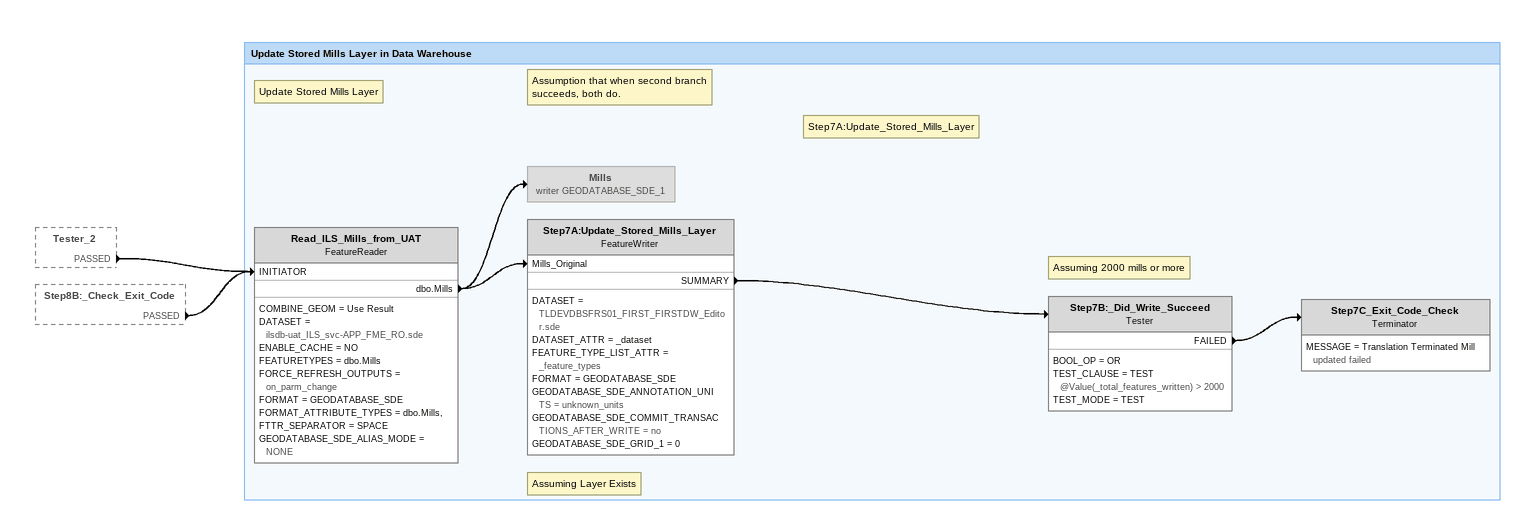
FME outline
Tester_2 [outside]
    PASSED -> Read_ILS_Mills_from_UAT [INITIATOR]
Step8B:_Check_Exit_Code [outside]
    PASSED -> Read_ILS_Mills_from_UAT [INITIATOR]

Bookmark: Update Stored Mills Layer in Data Warehouse
Read_ILS_Mills_from_UAT: FeatureReader
    COMBINE_GEOM = Use Result
    DATASET = ilsdb-uat_ILS_svc-APP_FME_RO.sde
    ENABLE_CACHE = NO
    FEATURETYPES = dbo.Mills
    FORCE_REFRESH_OUTPUTS = on_parm_change
    FORMAT = GEODATABASE_SDE
    FORMAT_ATTRIBUTE_TYPES = dbo.Mills,
    FTTR_SEPARATOR = SPACE
    GEODATABASE_SDE_ALIAS_MODE = NONE
    dbo.Mills -> Mills (writer GEODATABASE_SDE_1)
    dbo.Mills -> Step7A:Update_Stored_Mills_Layer [Mills_Original]
Note: Update Stored Mills Layer
Note: Assumption that when second branch succeeds, both do.
Mills (writer GEODATABASE_SDE_1) [off]
Note: Assuming Layer Exists
Note: Step7A:Update_Stored_Mills_Layer
Step7A:Update_Stored_Mills_Layer: FeatureWriter
    DATASET = TLDEVDBSFRS01_FIRST_FIRSTDW_Editor.sde
    DATASET_ATTR = _dataset
    FEATURE_TYPE_LIST_ATTR = _feature_types
    FORMAT = GEODATABASE_SDE
    GEODATABASE_SDE_ANNOTATION_UNITS = unknown_units
    GEODATABASE_SDE_COMMIT_TRANSACTIONS_AFTER_WRITE = no
    GEODATABASE_SDE_GRID_1 = 0
    SUMMARY -> Step7B:_Did_Write_Succeed
Note: Assuming 2000 mills or more
Step7B:_Did_Write_Succeed: Tester
    BOOL_OP = OR
    TEST_CLAUSE = TEST @Value(_total_features_written) > 2000
    TEST_MODE = TEST
    FAILED -> Step7C_Exit_Code_Check
Step7C_Exit_Code_Check: Terminator
    MESSAGE = Translation Terminated Mill updated failed
